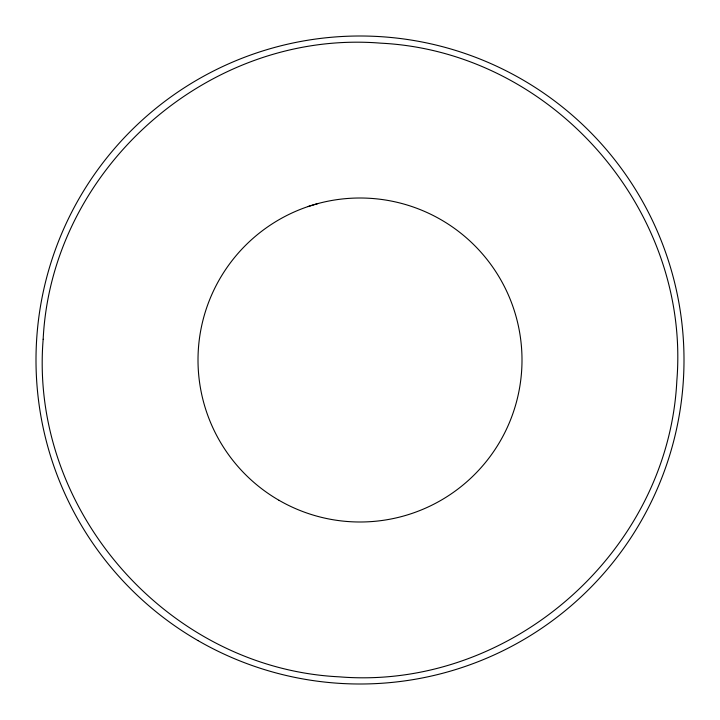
<?xml version="1.0" encoding="UTF-8"?>
<svg xmlns="http://www.w3.org/2000/svg" width="720" height="720" viewBox="0 0 720 720"><rect width="100%" height="100%" fill="white"/><g stroke="black" fill="none" stroke-linecap="round" stroke-linejoin="round"><path stroke-width="1.08" d="M307.926 206.595L318.069 203.517M43.164 339.237C29.16 510.12 167.985 668.412 339.237 676.836C510.12 690.84 668.412 552.015 676.836 380.763C690.84 209.88 552.015 51.588 380.763 43.164C209.88 29.16 51.588 167.985 43.164 339.237M198 640.593A324 324 0 0 0 684 360A324 324 0 0 0 198 79.407A324 324 0 0 0 198 640.593M279 500.292A162 162 0 0 0 522 360A162 162 0 0 0 279 219.708A162 162 0 0 0 279 500.292"/></g></svg>
